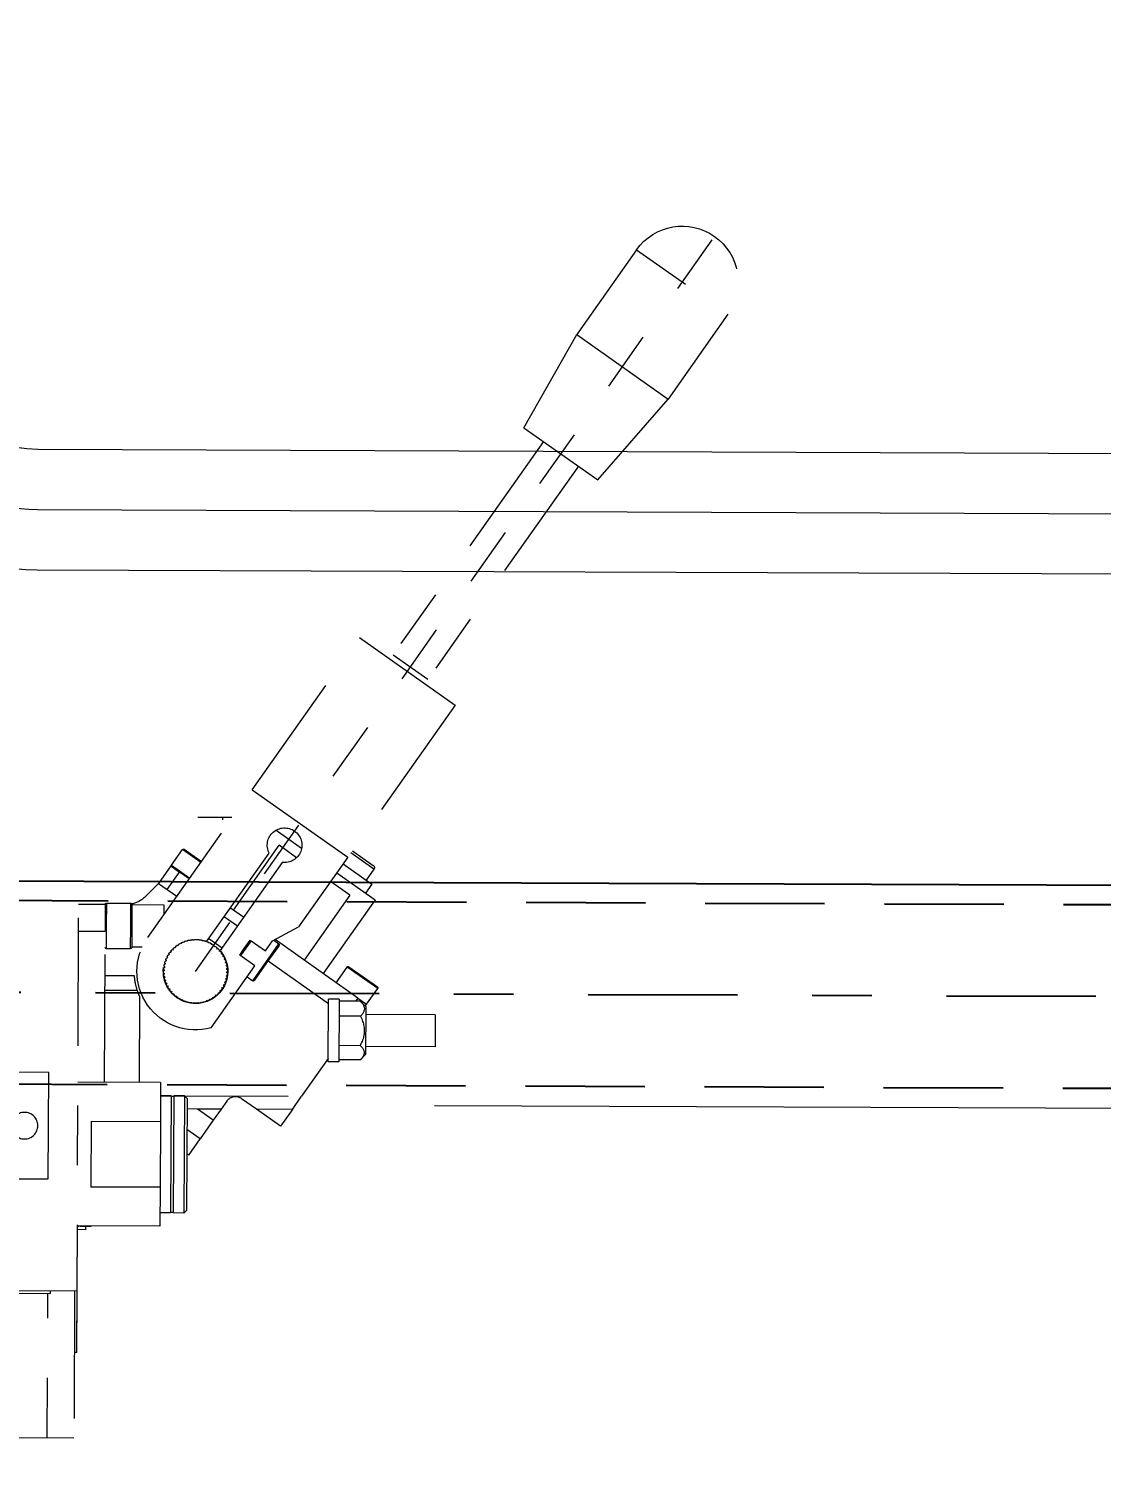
# Model space of a CAD drawing. Header units: millimetres. Extents: x -4 to 3776, y -4 to 4079.
# Drawn here: x 168.529 to 170.324, y 521.286 to 523.712 of the extents above; entities that cross this region are included whole.
import ezdxf
from ezdxf import colors
from ezdxf.entities.mleader import LeaderData, LeaderLine
from ezdxf.math import Vec2, Vec3

# ---------------------------------------------------------------- set-up
doc = ezdxf.new("R2010")
doc.units = ezdxf.units.MM
for name, pattern in [('ACAD_ISO04W100', [30, 24, -3, 0, -3]), ('CENTER', [2, 1.25, -0.25, 0.25, -0.25]), ('DASHDOT', [1, 0.5, -0.25, 0, -0.25]), ('DASHED', [0.75, 0.5, -0.25])]:
    doc.linetypes.add(name, pattern=pattern)
doc.layers.add('3中心线层', color=2, linetype='CENTER', lineweight=13)
doc.layers.add('刻度', color=3, linetype='ACAD_ISO04W100', lineweight=13)
for name, color, linetype in [('4虚线层', 6, 'DASHED'), ('BK_kedu', 255, 'Continuous'), ('CENTER', 1, 'DASHDOT')]:
    doc.layers.add(name, color=color, linetype=linetype)
doc.styles.get("Standard").update_dxf_attribs({"font": 'arial.ttf'})

# ---------------------------------------------------------------- blocks, each defined once
blk = doc.blocks.new('A$C7A7A5333')
at = {"color": 3, "linetype": 'Continuous'}
for p, q in [((42.63, 22.63), (302.63, 22.63)), ((42.63, 11.31), (302.63, 11.31)), ((42.63, 0), (302.63, 0))]:
    blk.add_line(p, q, dxfattribs=at)
for major_axis, start_param, end_param in [((-42.63, 0), 1.570824, 3.14162), ((31.31, 0), 4.712355, 6.283151), ((-20, 0), 1.570818, 3.141614)]:
    blk.add_ellipse((302.63, 42.63), major_axis=major_axis, ratio=1, start_param=start_param, end_param=end_param, dxfattribs=at)
blk = doc.blocks.new('A$C3E376056')
at = {"color": 3}
for p, q in [((19.1, 224.06), (1.9, 212.01)), ((97.89, 117.2), (94.71, 117.2)), ((96.41, 116.7), (96.41, 117.2)), ((101.06, 117.2), (97.89, 117.2)), ((67.98, 107.52), (72.33, 110.56)), ((100.5, 108.68), (103.93, 111.09)), ((106, 108.14), (102.56, 105.73)), ((106.77, 103.55), (104.48, 106.83)), ((113.61, 96.7), (113.61, 100.95)), ((118.21, 100.95), (118.21, 96.7)), ((113.61, 92.45), (113.61, 96.7)), ((118.21, 96.7), (118.21, 92.45)), ((123.41, 95.7), (118.41, 95.7)), ((88.22, 89.95), (85.78, 93.43)), ((91.01, 93.99), (91.99, 92.59)), ((91.99, 92.59), (92.97, 91.19)), ((90.66, 86.47), (88.22, 89.95)), ((67.19, 85.12), (72.93, 89.13)), ((112.88, 87.31), (118.41, 87.31)), ((118.41, 84.62), (112.34, 84.62)), ((70.89, 83.31), (71.32, 82.7)), ((83.13, 62.35), (89.87, 62.35)), ((96.5, 62.35), (100.97, 62.35)), ((123.41, 16.5), (123.41, 28.1)), ((128.91, 0.5), (128.91, 27.6))]:
    blk.add_line(p, q, dxfattribs=at).dxf.unprotected_set("ltscale", 0)
for p, q in [((19.1, 224.06), (30.29, 208.08)), ((1.9, 212.01), (13.08, 196.04)), ((30.29, 208.08), (13.08, 196.04)), ((40.12, 190.55), (30.29, 208.08)), ((26.19, 180.8), (13.08, 196.04)), ((40.12, 190.55), (26.19, 180.8)), ((36.43, 187.97), (65.11, 147.02)), ((29.88, 183.38), (58.56, 142.43)), ((70.85, 151.03), (52.82, 138.41)), ((90.92, 122.36), (70.85, 151.03)), ((64.54, 147.83), (57.98, 143.25)), ((52.82, 138.41), (72.9, 109.74)), ((90.92, 122.36), (72.9, 109.74)), ((110.42, 94.51), (90.92, 122.36)), ((86.38, 114.79), (81.57, 111.42)), ((82.5, 109.63), (85.79, 111.94)), ((94.34, 99.73), (85.79, 111.94)), ((72.04, 110.97), (68.1, 108.22)), ((72.9, 109.74), (82.08, 96.64)), ((99.28, 93.86), (87.66, 110.45)), ((103.65, 111.14), (100.38, 108.85)), ((106, 108.14), (103.93, 111.09)), ((74.96, 106.79), (67.75, 101.75)), ((67.98, 107.52), (69.42, 105.47)), ((73.76, 108.51), (68.35, 104.73)), ((85.2, 108.73), (96.82, 92.14)), ((102.68, 105.57), (104.48, 106.83)), ((106.12, 107.98), (104.48, 106.83)), ((106.12, 107.98), (108.41, 104.7)), ((68.35, 104.73), (69.56, 103.01)), ((72.49, 102.62), (76.11, 105.16)), ((108.41, 104.7), (104.97, 102.29)), ((110.95, 102.16), (108.41, 104.7)), ((259.41, 105.1), (123.41, 105.1)), ((123.41, 16.5), (123.41, 105.1)), ((67.75, 101.75), (77.45, 87.9)), ((72.49, 102.62), (81.03, 90.41)), ((113.41, 100.7), (107.41, 100.7)), ((107.41, 100.7), (107.41, 98.81)), ((113.41, 100.75), (113.41, 96.7)), ((118.21, 100.95), (113.61, 100.95)), ((118.41, 100.7), (118.41, 100.75)), ((118.41, 100.7), (118.41, 95.7)), ((118.41, 100.7), (123.41, 100.7)), ((92.44, 98.4), (94.9, 100.12)), ((96.04, 98.48), (93.59, 96.76)), ((86.99, 93.97), (82.08, 96.64)), ((113.41, 96.7), (113.41, 92.65)), ((118.41, 67.3), (118.41, 95.7)), ((70.89, 83.31), (86.5, 94.24)), ((85.73, 93.15), (88.06, 89.84)), ((86.75, 94.11), (85.78, 93.43)), ((88.31, 92.1), (86.99, 93.97)), ((91.17, 94.1), (88.31, 92.1)), ((91.79, 93.22), (91.17, 94.1)), ((92.15, 92.7), (91.79, 93.22)), ((92.52, 92.18), (92.15, 92.7)), ((98.91, 94.38), (96.45, 92.66)), ((97.28, 92.41), (97.42, 92.55)), ((97.42, 92.55), (97.39, 92.65)), ((97.65, 92.87), (97.74, 92.82)), ((97.74, 92.82), (97.9, 92.94)), ((97.9, 92.94), (97.88, 93.05)), ((98.15, 93.24), (98.24, 93.18)), ((98.24, 93.18), (98.42, 93.28)), ((98.42, 93.28), (98.4, 93.39)), ((98.7, 93.55), (98.78, 93.48)), ((98.78, 93.48), (98.96, 93.57)), ((98.96, 93.57), (98.96, 93.68)), ((99.27, 93.81), (99.35, 93.73)), ((99.35, 93.73), (99.54, 93.8)), ((99.54, 93.8), (99.55, 93.9)), ((99.87, 94), (99.94, 93.91)), ((99.94, 93.91), (100.13, 93.96)), ((100.13, 93.96), (100.15, 94.07)), ((100.49, 94.13), (100.54, 94.04)), ((100.54, 94.04), (100.74, 94.06)), ((100.74, 94.06), (100.77, 94.17)), ((101.11, 94.19), (101.16, 94.1)), ((101.16, 94.1), (101.36, 94.1)), ((101.36, 94.1), (101.4, 94.2)), ((101.74, 94.19), (101.78, 94.09)), ((101.78, 94.09), (101.98, 94.07)), ((101.98, 94.07), (102.03, 94.17)), ((102.36, 94.12), (102.39, 94.02)), ((102.39, 94.02), (102.59, 93.98)), ((102.59, 93.98), (102.65, 94.07)), ((102.98, 93.99), (102.99, 93.89)), ((102.99, 93.89), (103.18, 93.83)), ((103.18, 93.83), (103.26, 93.91)), ((103.57, 93.8), (103.58, 93.69)), ((103.58, 93.69), (103.76, 93.61)), ((103.76, 93.61), (103.84, 93.69)), ((104.15, 93.54), (104.14, 93.43)), ((104.14, 93.43), (104.32, 93.34)), ((104.32, 93.34), (104.4, 93.4)), ((104.69, 93.23), (104.67, 93.12)), ((104.67, 93.12), (104.84, 93)), ((104.84, 93), (104.93, 93.06)), ((105.2, 92.85), (105.17, 92.75)), ((105.17, 92.75), (105.32, 92.62)), ((105.32, 92.62), (105.42, 92.67)), ((111.45, 92.7), (113.41, 92.7)), ((87.77, 90.25), (76.41, 82.29)), ((88.06, 89.84), (90.38, 86.52)), ((90.27, 89.3), (93.13, 91.3)), ((93.13, 91.3), (92.52, 92.18)), ((95.62, 89.77), (95.73, 89.78)), ((95.78, 89.97), (95.7, 90.04)), ((95.73, 89.78), (95.78, 89.97)), ((95.81, 90.36), (95.92, 90.37)), ((95.92, 90.37), (96, 90.55)), ((96, 90.55), (95.93, 90.63)), ((96.07, 90.94), (96.18, 90.93)), ((96.18, 90.93), (96.28, 91.1)), ((96.28, 91.1), (96.21, 91.19)), ((96.39, 91.48), (96.49, 91.46)), ((96.49, 91.46), (96.61, 91.63)), ((96.61, 91.63), (96.55, 91.72)), ((96.76, 91.99), (96.86, 91.96)), ((96.86, 91.96), (96.99, 92.11)), ((96.99, 92.11), (96.95, 92.21)), ((97.18, 92.45), (97.28, 92.41)), ((105.66, 92.43), (105.62, 92.33)), ((105.62, 92.33), (105.76, 92.19)), ((105.76, 92.19), (105.86, 92.22)), ((106.08, 91.97), (106.03, 91.87)), ((106.03, 91.87), (106.15, 91.71)), ((106.15, 91.71), (106.26, 91.73)), ((106.45, 91.46), (106.39, 91.37)), ((106.39, 91.37), (106.5, 91.2)), ((106.5, 91.2), (106.6, 91.21)), ((106.76, 90.91), (106.69, 90.83)), ((106.69, 90.83), (106.78, 90.65)), ((106.78, 90.65), (106.89, 90.65)), ((107.02, 90.34), (106.94, 90.26)), ((106.94, 90.26), (107.01, 90.07)), ((107.01, 90.07), (107.11, 90.06)), ((118.21, 92.45), (113.61, 92.45)), ((72.65, 89.18), (67.24, 85.4)), ((74.99, 86.18), (72.93, 89.13)), ((98.45, 77.61), (90.27, 89.3)), ((91.72, 87.22), (90.66, 86.47)), ((95.51, 88.15), (95.41, 88.19)), ((95.42, 88.53), (95.52, 88.56)), ((95.42, 87.9), (95.52, 87.95)), ((95.54, 88.76), (95.44, 88.82)), ((95.55, 87.53), (95.45, 87.56)), ((95.48, 87.27), (95.58, 87.33)), ((95.49, 89.15), (95.59, 89.18)), ((95.52, 87.95), (95.51, 88.15)), ((95.52, 88.56), (95.54, 88.76)), ((95.63, 89.37), (95.54, 89.44)), ((95.58, 87.33), (95.55, 87.53)), ((95.59, 89.18), (95.63, 89.37)), ((107.21, 89.74), (107.13, 89.67)), ((107.13, 89.67), (107.17, 89.48)), ((107.17, 89.48), (107.28, 89.46)), ((107.23, 87.22), (107.19, 87.03)), ((107.34, 87.25), (107.23, 87.22)), ((107.34, 89.13), (107.25, 89.07)), ((107.25, 89.07), (107.27, 88.87)), ((107.27, 88.87), (107.38, 88.84)), ((107.3, 87.84), (107.29, 87.64)), ((107.29, 87.64), (107.38, 87.58)), ((107.4, 87.87), (107.3, 87.84)), ((107.4, 88.5), (107.31, 88.45)), ((107.31, 88.45), (107.31, 88.25)), ((107.31, 88.25), (107.41, 88.21)), ((69.26, 82.17), (67.19, 85.12)), ((95.65, 86.92), (95.54, 86.94)), ((95.61, 86.66), (95.7, 86.73)), ((95.7, 86.73), (95.65, 86.92)), ((95.82, 86.33), (95.71, 86.34)), ((95.81, 86.06), (95.88, 86.14)), ((95.88, 86.14), (95.82, 86.33)), ((96.04, 85.75), (95.93, 85.75)), ((96.13, 85.57), (96.04, 85.75)), ((96.06, 85.49), (96.13, 85.57)), ((96.33, 85.2), (96.22, 85.19)), ((96.43, 85.03), (96.33, 85.2)), ((96.37, 84.94), (96.43, 85.03)), ((96.67, 84.69), (96.56, 84.67)), ((96.79, 84.53), (96.67, 84.69)), ((96.74, 84.43), (96.79, 84.53)), ((105.96, 84.44), (105.83, 84.29)), ((106.07, 84.41), (105.96, 84.44)), ((106.33, 84.94), (106.22, 84.77)), ((106.22, 84.77), (106.27, 84.68)), ((106.44, 84.92), (106.33, 84.94)), ((106.64, 85.47), (106.55, 85.3)), ((106.55, 85.3), (106.61, 85.21)), ((106.75, 85.46), (106.64, 85.47)), ((106.9, 86.03), (106.82, 85.85)), ((106.82, 85.85), (106.9, 85.77)), ((107.01, 86.04), (106.9, 86.03)), ((107.1, 86.62), (107.04, 86.43)), ((107.04, 86.43), (107.12, 86.36)), ((107.2, 86.63), (107.1, 86.62)), ((107.19, 87.03), (107.28, 86.96)), ((70.89, 83.31), (69.26, 82.17)), ((69.51, 81.8), (69.26, 82.17)), ((69.41, 81.7), (70.39, 82.68)), ((69.41, 81.7), (69.41, 81.08)), ((70.41, 82.7), (74.41, 82.7)), ((74.41, 83.1), (76.41, 83.1)), ((74.41, 83.1), (74.41, 82.29)), ((74.41, 82.29), (74.41, 71.3)), ((76.41, 82.29), (76.41, 83.1)), ((76.41, 71.95), (76.41, 82.29)), ((97.06, 84.21), (96.96, 84.18)), ((97.2, 84.07), (97.06, 84.21)), ((97.16, 83.97), (97.2, 84.07)), ((97.5, 83.78), (97.4, 83.73)), ((97.65, 83.65), (97.5, 83.78)), ((97.63, 83.55), (97.65, 83.65)), ((97.99, 83.4), (97.89, 83.34)), ((98.15, 83.28), (97.99, 83.4)), ((98.13, 83.17), (98.15, 83.28)), ((98.51, 83.06), (98.42, 83)), ((98.68, 82.97), (98.51, 83.06)), ((98.68, 82.86), (98.68, 82.97)), ((99.06, 82.79), (98.98, 82.71)), ((99.25, 82.71), (99.06, 82.79)), ((99.25, 82.6), (99.25, 82.71)), ((99.64, 82.57), (99.57, 82.49)), ((99.83, 82.51), (99.64, 82.57)), ((99.85, 82.41), (99.83, 82.51)), ((100.24, 82.42), (100.17, 82.33)), ((100.43, 82.38), (100.24, 82.42)), ((100.46, 82.28), (100.43, 82.38)), ((100.85, 82.33), (100.79, 82.23)), ((101.05, 82.31), (100.85, 82.33)), ((101.09, 82.21), (101.05, 82.31)), ((101.46, 82.3), (101.42, 82.2)), ((101.66, 82.3), (101.46, 82.3)), ((101.71, 82.21), (101.66, 82.3)), ((102.08, 82.34), (102.05, 82.23)), ((102.28, 82.36), (102.08, 82.34)), ((102.34, 82.27), (102.28, 82.36)), ((102.69, 82.44), (102.67, 82.33)), ((102.88, 82.49), (102.69, 82.44)), ((102.95, 82.4), (102.88, 82.49)), ((103.29, 82.6), (103.28, 82.5)), ((103.47, 82.67), (103.29, 82.6)), ((103.55, 82.59), (103.47, 82.67)), ((104.04, 82.92), (103.86, 82.83)), ((103.86, 82.83), (103.86, 82.72)), ((104.12, 82.85), (104.04, 82.92)), ((104.58, 83.22), (104.41, 83.12)), ((104.41, 83.12), (104.42, 83.01)), ((104.67, 83.16), (104.58, 83.22)), ((105.08, 83.58), (104.92, 83.46)), ((104.92, 83.46), (104.95, 83.35)), ((105.18, 83.53), (105.08, 83.58)), ((105.54, 83.99), (105.4, 83.85)), ((105.4, 83.85), (105.43, 83.75)), ((105.65, 83.95), (105.54, 83.99)), ((105.83, 84.29), (105.88, 84.19)), ((111.91, 83.51), (111.91, 67.3)), ((56.36, 80.2), (56.36, 79.79)), ((56.36, 80.2), (69.41, 80.2)), ((56.36, 79.79), (56.36, 74.2)), ((69.41, 81.08), (69.41, 72.7)), ((70.41, 79.92), (74.41, 79.92)), ((56.36, 74.2), (69.41, 74.2)), ((74.41, 74.42), (70.41, 74.42)), ((69.41, 72.7), (70.39, 71.72)), ((70.41, 71.7), (74.41, 71.7)), ((74.41, 71.3), (76.41, 71.3)), ((76.41, 71.95), (81.41, 64.81)), ((76.41, 71.3), (76.41, 71.95)), ((128.91, 69.1), (173.91, 69.1)), ((128.91, 49.1), (128.91, 69.1)), ((107.91, 67.3), (107.91, 59.98)), ((107.91, 67.3), (123.41, 67.3)), ((107.91, 64.81), (81.41, 64.81)), ((83.13, 62.35), (81.41, 64.81)), ((89.87, 62.35), (92.68, 64.32)), ((95.46, 63.83), (96.5, 62.35)), ((102.91, 64.3), (103.41, 64.8)), ((102.91, 64.3), (102.91, 43.3)), ((103.41, 64.8), (103.41, 42.8)), ((103.41, 64.8), (105.41, 64.8)), ((105.41, 64.8), (105.41, 42.8)), ((105.41, 64.7), (105.91, 64.7)), ((105.91, 64.8), (105.91, 42.8)), ((105.91, 64.8), (107.91, 64.8)), ((83.13, 62.35), (85.34, 59.19)), ((85.34, 59.19), (89.87, 62.35)), ((96.5, 62.35), (97.97, 60.25)), ((97.97, 60.25), (100.97, 62.35)), ((97.97, 60.25), (100.43, 56.73)), ((100.97, 62.35), (102.91, 62.35)), ((120.91, 59.98), (107.91, 59.98)), ((107.91, 59.98), (107.91, 47.62)), ((120.91, 59.98), (120.91, 47.62)), ((100.43, 56.73), (102.91, 58.47)), ((102.55, 53.7), (100.43, 56.73)), ((102.55, 53.7), (102.91, 53.95)), ((173.91, 49.1), (128.91, 49.1)), ((107.91, 47.62), (120.91, 47.62)), ((107.91, 47.62), (107.91, 40.3)), ((102.91, 43.3), (103.41, 42.8)), ((103.41, 42.8), (105.41, 42.8)), ((105.41, 42.9), (105.91, 42.9)), ((105.91, 42.8), (107.91, 42.8)), ((107.91, 40.3), (123.41, 40.3)), ((120.81, 40.3), (120.91, 40.2)), ((120.91, 40.3), (120.91, 40.2)), ((120.91, 40.2), (122.91, 40.2)), ((121.91, 40.2), (121.91, 39.6)), ((121.91, 39.6), (123.41, 39.6)), ((122.91, 40.3), (122.91, 40.2)), ((123.16, 40.3), (123.16, 40.2)), ((123.16, 40.2), (123.41, 40.2)), ((259.41, 28.1), (123.41, 28.1)), ((123.91, 28.1), (123.91, 0.5)), ((128.41, 27.6), (128.41, 28.1)), ((143.41, 27.6), (128.41, 27.6)), ((123.41, 16.5), (123.91, 16.5)), ((253.91, 0.5), (123.91, 0.5))]:
    blk.add_line(p, q, dxfattribs=at)
for points in [[(112.34, 84.62), (112.37, 84.71), (112.4, 84.8), (112.43, 84.89), (112.45, 84.99), (112.48, 85.09), (112.51, 85.2), (112.54, 85.3), (112.57, 85.41), (112.59, 85.52), (112.62, 85.63), (112.65, 85.75), (112.67, 85.86), (112.69, 85.98), (112.72, 86.1), (112.74, 86.22), (112.76, 86.34), (112.78, 86.46), (112.8, 86.58), (112.81, 86.7), (112.83, 86.82), (112.84, 86.95), (112.86, 87.07), (112.87, 87.19), (112.88, 87.31)], [(111.91, 83.51), (111.93, 83.56), (111.95, 83.61), (111.98, 83.65), (112, 83.7), (112.02, 83.75), (112.04, 83.8), (112.05, 83.84), (112.07, 83.89), (112.09, 83.94), (112.11, 83.98), (112.13, 84.03), (112.15, 84.07), (112.16, 84.12), (112.18, 84.17), (112.2, 84.21), (112.21, 84.26), (112.23, 84.3), (112.25, 84.35), (112.26, 84.39), (112.28, 84.44), (112.29, 84.48), (112.31, 84.53), (112.32, 84.57), (112.34, 84.62)], [(70.41, 82.7), (70.29, 82.57), (70.17, 82.44), (70.08, 82.32), (69.99, 82.2), (69.91, 82.08), (69.85, 81.97), (69.8, 81.85), (69.75, 81.74), (69.72, 81.63), (69.69, 81.52), (69.68, 81.42), (69.67, 81.31), (69.68, 81.2), (69.69, 81.09), (69.72, 80.99), (69.75, 80.88), (69.8, 80.76), (69.85, 80.65), (69.91, 80.54), (69.99, 80.42), (70.08, 80.3), (70.17, 80.18), (70.29, 80.05), (70.41, 79.92)], [(70.39, 82.68), (70.39, 82.68), (70.39, 82.68), (70.39, 82.68), (70.39, 82.68), (70.4, 82.68), (70.4, 82.68), (70.4, 82.69), (70.4, 82.69), (70.4, 82.69), (70.4, 82.69), (70.4, 82.69), (70.4, 82.69), (70.4, 82.69), (70.4, 82.69), (70.4, 82.69), (70.4, 82.69), (70.41, 82.69), (70.41, 82.69), (70.41, 82.7), (70.41, 82.7), (70.41, 82.7), (70.41, 82.7), (70.41, 82.7), (70.41, 82.7)], [(70.41, 79.92), (70.29, 79.66), (70.17, 79.41), (70.08, 79.16), (69.99, 78.93), (69.91, 78.69), (69.85, 78.47), (69.8, 78.25), (69.75, 78.03), (69.72, 77.81), (69.69, 77.59), (69.68, 77.38), (69.67, 77.17), (69.68, 76.96), (69.69, 76.74), (69.72, 76.53), (69.75, 76.31), (69.8, 76.09), (69.85, 75.87), (69.91, 75.64), (69.99, 75.41), (70.08, 75.17), (70.17, 74.93), (70.29, 74.68), (70.41, 74.42)], [(70.41, 74.42), (70.29, 74.29), (70.17, 74.17), (70.08, 74.05), (69.99, 73.93), (69.91, 73.81), (69.85, 73.7), (69.8, 73.59), (69.75, 73.48), (69.72, 73.38), (69.69, 73.27), (69.68, 73.16), (69.67, 73.06), (69.68, 72.95), (69.69, 72.85), (69.72, 72.74), (69.75, 72.64), (69.8, 72.53), (69.85, 72.42), (69.91, 72.3), (69.99, 72.19), (70.08, 72.07), (70.17, 71.95), (70.29, 71.83), (70.41, 71.7)], [(92.68, 64.32), (92.78, 64.39), (92.89, 64.45), (93.01, 64.51), (93.13, 64.56), (93.27, 64.61), (93.43, 64.64), (93.59, 64.67), (93.75, 64.68), (93.91, 64.68), (94.07, 64.67), (94.23, 64.64), (94.38, 64.6), (94.52, 64.56), (94.65, 64.5), (94.77, 64.45), (94.88, 64.38), (94.98, 64.32), (95.07, 64.25), (95.16, 64.17), (95.23, 64.1), (95.3, 64.03), (95.36, 63.96), (95.41, 63.9), (95.46, 63.83)]]:
    blk.add_lwpolyline(points, dxfattribs=at)
blk.add_circle((133.41, 59.1), 2.5, dxfattribs=at)
blk.add_circle((133.41, 59.1), 2.5, dxfattribs=at)
for centre, radius, start, end in [((10.5, 218.04), 10.5, 35, 215), ((84.78, 111.96), 3.25, 332.4864, 277.5136), ((103.77, 110.97), 0.2, 35, 125), ((68.39, 107.81), 0.5, 125, 215), ((105.83, 108.02), 0.2, 305, 35), ((114.48, 105.7), 5, 225, 257.7531), ((113.61, 100.75), 0.2, 90, 180), ((118.21, 100.75), 0.2, 0, 90), ((85.9, 93.27), 0.2, 125, 215), ((101.41, 88.2), 6.05, 139.3553, 110.6447), ((101.41, 88.2), 6, 128.8796, 132.0946), ((101.41, 88.2), 6, 122.8796, 126.0946), ((101.41, 88.2), 6, 116.8796, 120.0946), ((101.41, 88.2), 11, 254.4006, 35), ((101.41, 88.2), 6, 110.8796, 114.0946), ((101.41, 88.2), 6, 104.8796, 108.0946), ((101.41, 88.2), 6, 98.8796, 102.0946), ((101.41, 88.2), 6, 92.8796, 96.0946), ((101.41, 88.2), 6, 86.8796, 90.0946), ((101.41, 88.2), 6, 80.8796, 84.0946), ((101.41, 88.2), 6, 74.8796, 78.0946), ((101.41, 88.2), 6, 68.8796, 72.0946), ((101.41, 88.2), 6, 62.8796, 66.0946), ((101.41, 88.2), 6, 56.8796, 60.0946), ((101.41, 88.2), 6, 50.8796, 54.0946), ((101.41, 88.2), 6, 44.8796, 48.0946), ((113.61, 92.65), 0.2, 180, 270), ((118.21, 92.65), 0.2, 270, 0), ((101.41, 88.2), 6, 158.8796, 162.0946), ((101.41, 88.2), 6, 152.8796, 156.0946), ((101.41, 88.2), 6, 146.8796, 150.0946), ((101.41, 88.2), 6, 140.8796, 144.0946), ((101.41, 88.2), 6, 134.8796, 138.0946), ((101.41, 88.2), 6, 38.8796, 42.0946), ((101.41, 88.2), 6, 32.8796, 36.0946), ((101.41, 88.2), 6, 26.8796, 30.0946), ((101.41, 88.2), 6, 20.8796, 24.0946), ((101.41, 88.2), 6, 14.8796, 18.0946), ((72.77, 89.02), 0.2, 35, 125), ((101.41, 88.2), 6, 176.8796, 180.0946), ((101.41, 88.2), 6, 182.8796, 186.0946), ((101.41, 88.2), 6, 170.8796, 174.0946), ((101.41, 88.2), 6, 188.8796, 192.0946), ((101.41, 88.2), 6, 164.8796, 168.0946), ((101.41, 88.2), 6, 8.8796, 12.0946), ((101.41, 88.2), 6, 350.8796, 354.0946), ((101.41, 88.2), 6, 2.8796, 6.0946), ((101.41, 88.2), 6, 356.8796, 0.0946), ((67.36, 85.23), 0.2, 125, 215), ((90.54, 86.63), 0.2, 215, 305), ((101.41, 88.2), 6, 194.8796, 198.0946), ((101.41, 88.2), 6, 200.8796, 204.0946), ((101.41, 88.2), 6, 206.8796, 210.0946), ((101.41, 88.2), 6, 212.8796, 216.0946), ((101.41, 88.2), 6, 218.8796, 222.0946), ((101.41, 88.2), 6, 320.8796, 324.0946), ((101.41, 88.2), 6, 326.8796, 330.0946), ((101.41, 88.2), 6, 332.8796, 336.0946), ((101.41, 88.2), 6, 338.8796, 342.0946), ((101.41, 88.2), 6, 344.8796, 348.0946), ((101.41, 88.2), 6, 224.8796, 228.0946), ((101.41, 88.2), 6, 230.8796, 234.0946), ((101.41, 88.2), 6, 236.8796, 240.0946), ((101.41, 88.2), 6, 242.8796, 246.0946), ((101.41, 88.2), 6, 248.8796, 252.0946), ((101.41, 88.2), 6, 254.8796, 258.0946), ((101.41, 88.2), 6, 260.8796, 264.0946), ((101.41, 88.2), 6, 266.8796, 270.0946), ((101.41, 88.2), 6, 272.8796, 276.0946), ((101.41, 88.2), 6, 278.8796, 282.0946), ((101.41, 88.2), 6, 284.8796, 288.0946), ((101.41, 88.2), 6, 290.8796, 294.0946), ((101.41, 88.2), 6, 296.8796, 300.0946), ((101.41, 88.2), 6, 302.8796, 306.0946), ((101.41, 88.2), 6, 308.8796, 312.0946), ((101.41, 88.2), 6, 314.8796, 318.0946)]:
    blk.add_arc(centre, radius, start, end, dxfattribs=at)
at = {"layer": '3中心线层', "color": 3}
blk.add_line((101.41, 88.2), (3.33, 228.27), dxfattribs=at)
blk = doc.blocks.new('xiang zuo qi zhong ji')
at = {"color": 3, "lineweight": 25}
blk.add_line((-0.4231, 25.6725), (8.2654, 25.6393), dxfattribs=at)
at = {"color": 3, "linetype": 'Continuous'}
blk.add_line((8.264, 25.2649), (1.6123, 25.2902), dxfattribs=at)
at = {"layer": '4虚线层', "color": 3, "ltscale": 0.4}
for p, q in [((8.2653, 25.6059), (-0.5442, 25.6395)), ((8.2641, 25.2983), (-0.5454, 25.3319))]:
    blk.add_line(p, q, dxfattribs=at)
at = {"layer": 'CENTER', "color": 3, "ltscale": 0.5}
blk.add_line((8.7194, 25.4504), (-0.9589, 25.4873), dxfattribs=at)
at = {"color": 3, "lineweight": 25, "xscale": -0.008916528105296934, "yscale": 0.008916528105296933, "zscale": 0.008916528105296933, "rotation": 359.7814459937342}
blk.add_blockref('A$C7A7A5333', (3.6453, 26.1775), dxfattribs=at)
at = {"color": 3, "lineweight": -3, "xscale": -0.008916528105296934, "yscale": 0.008916528105296933, "zscale": 0.008916528105296933, "rotation": 359.7814459937342}
blk.add_blockref('A$C3E376056', (2.1131, 24.7257), dxfattribs=at)

msp = doc.modelspace()

# ---------------------------------------------------------------- block references
at = {"layer": '刻度', "color": 4, "lineweight": 25}
msp.add_blockref('xiang zuo qi zhong ji', (167.5963, 496.6175), dxfattribs=at)

# ---------------------------------------------------------------- leaders
at = {"layer": 'BK_kedu'}
ml = msp.add_multileader_mtext('Standard', dxfattribs=at)
ml.set_content('', color=256)
ml.set_leader_properties()
ml.build(insert=Vec2(0, 0))
ml.multileader.update_dxf_attribs({"text_right_attachment_type": 6, "dogleg_length": 0.36, "arrow_head_size": 0.18})
ctx = ml.context
ctx.base_point, ctx.char_height, ctx.arrow_head_size, ctx.landing_gap_size, ctx.plane_origin = Vec3(3775.9986, 4079.3284), 0.18, 0.18, 0.09, Vec3(3774.6386, 4079.3284)
ctx.right_attachment = 6
notes = []
notes.append((ctx, [(0, (0, 0, 0), (0, 0), (1, 0), 1, [])]))
ctx.mtext.insert, ctx.mtext.flow_direction = Vec3(3776.0886, 4079.4184), 5
for ctx, leaders in notes:
    for number, flags, end, landing, length, lines in leaders:
        leader = LeaderData()
        leader.index, (leader.has_last_leader_line, leader.has_dogleg_vector, leader.attachment_direction) = number, flags
        leader.last_leader_point, leader.dogleg_vector, leader.dogleg_length = Vec3(end), Vec3(landing), length
        for number, points, colour, breaks in lines:
            line = LeaderLine()
            line.index, line.vertices, line.color, line.breaks = number, Vec3.list(points), colors.encode_raw_color(colour), breaks
            leader.lines.append(line)
        ctx.leaders.append(leader)

doc.saveas('drawing.dxf')
